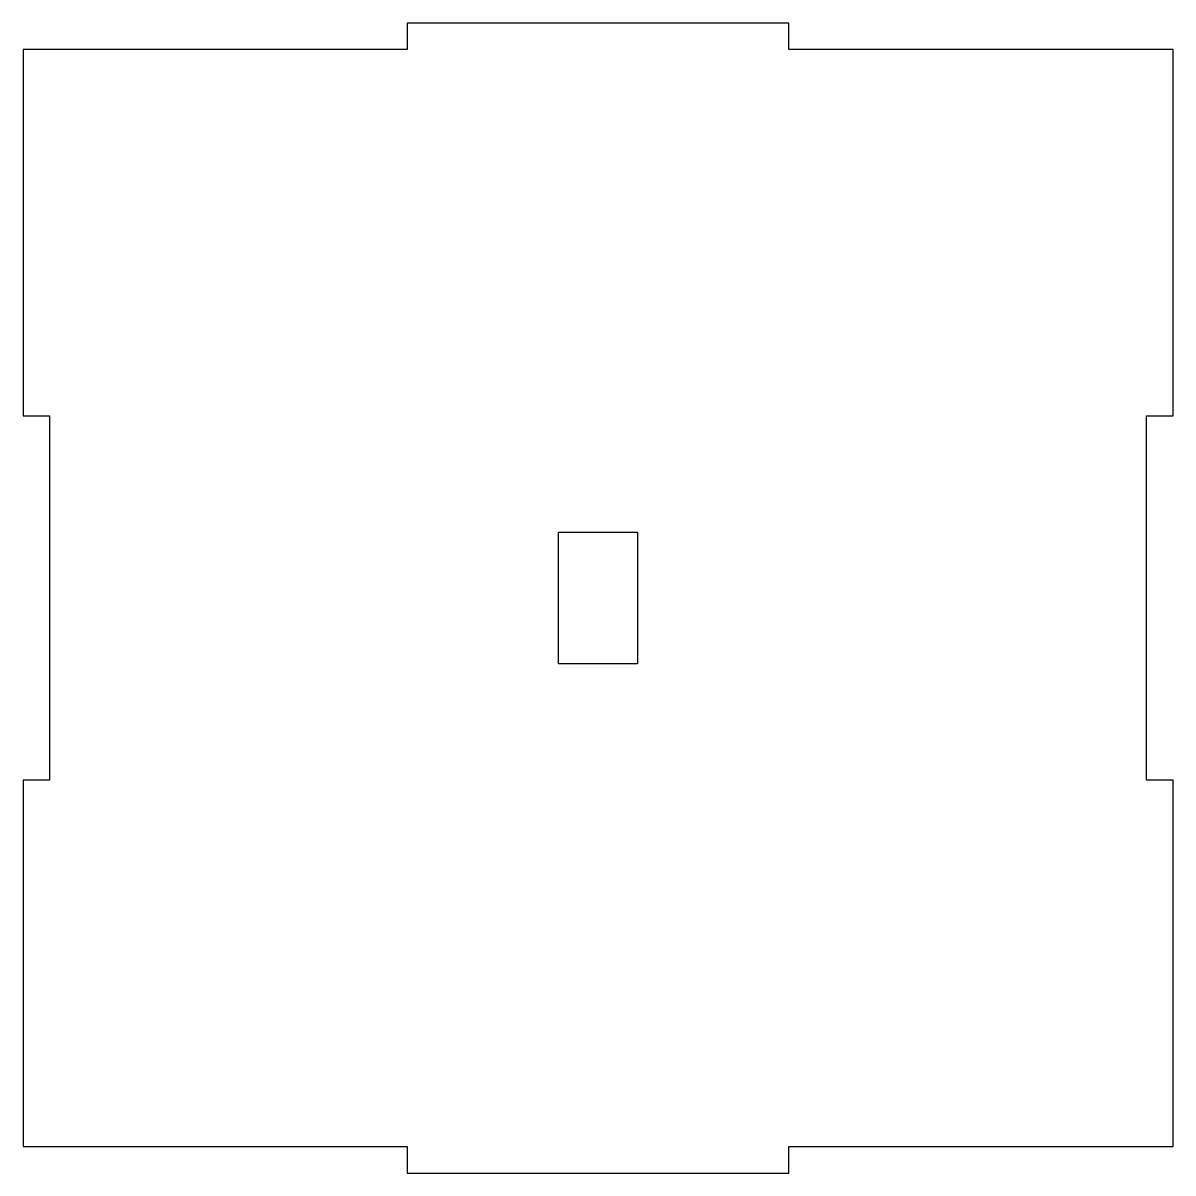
# Model space of a CAD drawing. Header units: millimetres. Extents: x -131 to 131, y -131 to 131.
import ezdxf

# ---------------------------------------------------------------- set-up
doc = ezdxf.new("R2010")
doc.units = ezdxf.units.MM

msp = doc.modelspace()

# ---------------------------------------------------------------- linework, layer by layer
for points in [[(131, -41.5), (125, -41.5), (125, 41.5), (131, 41.5), (131, 125), (43.5, 125), (43.5, 131), (-43.5, 131), (-43.5, 125), (-131, 125), (-131, 41.5), (-125, 41.5), (-125, -41.5), (-131, -41.5), (-131, -125), (-43.5, -125), (-43.5, -131), (43.5, -131), (43.5, -125), (131, -125)], [(9, 15), (9, -15), (-9, -15), (-9, 15)]]:
    msp.add_lwpolyline(points, close=True)

doc.saveas('drawing.dxf')
